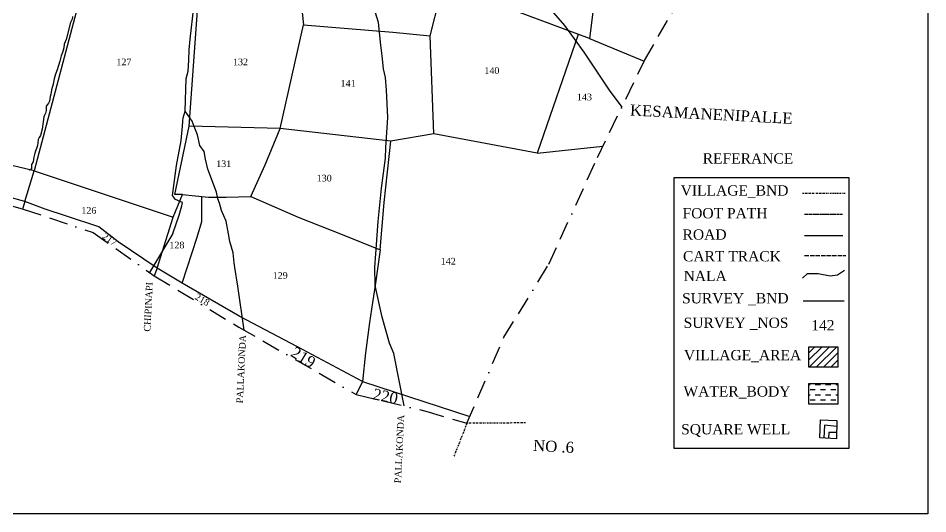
# Model space of a CAD drawing. Header units: inches. Extents: x 82 to 641, y 90 to 608.
# Drawn here: x 394.9 to 641.2, y 89.6 to 224 of the extents above; entities that cross this region are included whole.
import ezdxf

# ---------------------------------------------------------------- set-up
doc = ezdxf.new("R2010")
doc.units = ezdxf.units.IN
doc.header["$MEASUREMENT"] = 0
for name, pattern in [('ACAD_ISO02W100', [15, 12, -3]), ('ACAD_ISO07W100', [3, 0, -3]), ('BORDER', [1.75, 0.5, -0.25, 0.5, -0.25, 0, -0.25])]:
    doc.linetypes.add(name, pattern=pattern)
for name, color, linetype in [('CARTTRACK', 30, 'ACAD_ISO02W100'), ('NALA', 4, 'Continuous'), ('SQUAREWELL', 5, 'Continuous'), ('SURVEY_BND', 7, 'Continuous'), ('SURVEY_NO', 7, 'Continuous'), ('TEXT', 7, 'Continuous'), ('VILLAGE_AREA', 1, 'Continuous'), ('WATER_BODY', 4, 'Continuous')]:
    doc.layers.add(name, color=color, linetype=linetype)
for name, color, linetype, lineweight in [('FOOTPATH', 150, 'ACAD_ISO07W100', 30), ('ROAD', 1, 'Continuous', 25), ('VILL_BOUNDARY', 6, 'BORDER', 30)]:
    doc.layers.add(name, color=color, linetype=linetype, lineweight=lineweight)
doc.styles.get("Standard").update_dxf_attribs({"font": 'TIMES.TTF', "height": 0.12})

msp = doc.modelspace()

# ---------------------------------------------------------------- hatches: boundary and pattern name
at = {"layer": 'VILLAGE_AREA'}
h = msp.add_hatch(dxfattribs=at)
h.set_pattern_fill('ANSI31', color=256, scale=11.132592, angle=180, style=0)
h.set_pattern_definition([(225, (-147.6676, -402.952), (0.9839914, -0.9839914), [])])
h.paths.add_polyline_path([(609.03, 134.96), (609.03, 129.43), (616.84, 129.43), (616.84, 134.96)])
at = {"layer": 'WATER_BODY'}
h = msp.add_hatch(dxfattribs=at)
h.set_pattern_fill('DASH', color=256, scale=11.132592, angle=180, style=0)
h.set_pattern_definition([(180, (-147.6676, -401.398), (-1.391574, -1.391574), [1.391574, -1.391574])])
h.paths.add_polyline_path([(609.03, 124.94), (609.03, 119.4), (616.84, 119.4), (616.84, 124.94)])

# ---------------------------------------------------------------- linework, layer by layer
at = {"linetype": 'ByBlock', "lineweight": 30}
msp.add_lwpolyline([(82.1, 608.35), (641.22, 608.35), (641.22, 89.65), (82.1, 89.65)], close=True, dxfattribs=at)
msp.add_lwpolyline([(572.57, 180.83), (619.82, 180.83), (619.82, 107.33), (572.57, 107.33)], close=True)
at = {"layer": 'CARTTRACK', "linetype": 'ByBlock'}
for points in [[(466.87, 308.42), (471.14, 305.17), (474.8, 302.29), (484.09, 295.64), (490.25, 291.54), (493.38, 287.07), (499.89, 278.57), (506.49, 270.25), (512.95, 261.09), (521.63, 248.32), (528.86, 237.95), (532.11, 235.11), (536.83, 229.07), (542.85, 222.01), (548.1, 214.81), (554.94, 204.5), (558.36, 199.86)], [(499.41, 118.88), (496.64, 133.14), (495.42, 135.93), (493.51, 142.94), (491.61, 151.53), (491.45, 156.55), (491.77, 160.12), (492.41, 168.88), (493.29, 177.89), (494.36, 186.04), (494.5, 188.98), (494.99, 197.09), (494.64, 204.5), (494.36, 207.94), (493.79, 210.31), (493.51, 213.79), (493.08, 216.73), (492.48, 222.88), (489.72, 231.96)]]:
    msp.add_lwpolyline(points, dxfattribs=at)
at = {"layer": 'CARTTRACK', "ltscale": 0.1}
msp.add_lwpolyline([(607.82, 159.65), (619.06, 159.65)], dxfattribs=at)
at = {"layer": 'FOOTPATH', "linetype": 'ByBlock'}
for points in [[(436.76, 165.62), (438.49, 170.59), (438.89, 171.85), (439.19, 173.16), (439.4, 174.06), (437.47, 174.9), (436.7, 175.93), (437.73, 184.1), (439.04, 190.83), (439.4, 194.71), (439.52, 196.14), (439.58, 196.98), (440.09, 198.85), (440.42, 207.7), (440.9, 209.61), (441.08, 212.59), (441.19, 215.4), (441.49, 218.32), (442.45, 226.98)], [(456.09, 139.43), (454.42, 151.33), (453.53, 156.44), (453.35, 157.66), (453.08, 160.38), (452.25, 163.51), (451.86, 165.58), (451.22, 168.95), (449.94, 171.84), (449.39, 173.88), (448.93, 175.06), (448.57, 176.89), (446.22, 183.09), (445.61, 185.83), (445.31, 187.84), (444.12, 189.54), (443.48, 192.42), (442.54, 194.67), (442.05, 196.1), (440.09, 198.85)], [(436.76, 165.62), (430.5, 155.07)]]:
    msp.add_lwpolyline(points, dxfattribs=at)
at = {"layer": 'FOOTPATH', "ltscale": 0.01}
msp.add_lwpolyline([(607.85, 170.9), (618.18, 170.9)], dxfattribs=at)
at = {"layer": 'NALA', "linetype": 'ByBlock'}
for points in [[(409.57, 224.47), (409.55, 223.76), (409.11, 222.87), (407.86, 218.26), (407.32, 216.93), (407.24, 215.95), (406.88, 214.74), (406.51, 213.85), (406.16, 212.37), (405.82, 211.2), (405.5, 209.99), (405.05, 208.81), (404.86, 208.21), (404.68, 207.54)], [(404.68, 207.54), (404.4, 206.16), (403.95, 204.56), (403.8, 203.92), (403.7, 203.45), (403.57, 202.75), (403.34, 201.54), (403.08, 200.99), (402.83, 200.6), (402.48, 200.14), (402.47, 198.99), (402.29, 198.3), (402.06, 197.69), (401.81, 197.27), (401.41, 193.89), (400.91, 192.18), (400.63, 191.63), (400.29, 191.09), (400.24, 190.26), (400.16, 189.5), (399.45, 187.39), (399.16, 186.37), (398.99, 185.09), (398.5, 184.33), (398.5, 183.16), (398, 182.73)]]:
    msp.add_lwpolyline(points, dxfattribs=at)
at = {"layer": 'NALA'}
msp.add_lwpolyline([(607.25, 153.55), (608.63, 154.78), (611.56, 154.78), (611.56, 154.78), (614.79, 154.17), (614.79, 154.17), (616.79, 154.47), (618.64, 155.7)], dxfattribs=at)
at = {"layer": 'ROAD', "ltscale": 0.01}
msp.add_lwpolyline([(607.85, 165.13), (618.18, 165.13)], dxfattribs=at)
at = {"layer": 'SQUAREWELL'}
for points in [[(612.06, 115.17), (616.63, 114.96), (616.53, 110.01), (611.94, 110.24), (612.16, 115.16)], [(616.59, 113.28), (613.26, 113.69), (613.09, 110.18)], [(616.57, 111.72), (614.42, 111.74), (614.34, 110.12)]]:
    msp.add_lwpolyline(points, dxfattribs=at)
at = {"layer": 'SURVEY_BND', "linetype": 'ByBlock'}
for points in [[(453.28, 275.43), (444.76, 243.73), (456.36, 240.26), (463.3, 237.98), (470.7, 235.67), (472.15, 222.23), (496.39, 220.19), (506.43, 219.21), (509.11, 229.6), (510.95, 249.65)], [(551.19, 275.12), (564.59, 268.98), (575.38, 262.99), (565.42, 243.29), (553.09, 246.42), (549.59, 218.48), (529.94, 225.8)], [(465.87, 194.09), (441.19, 194.7), (444.76, 243.73), (418.29, 252.7), (415.16, 242.8), (399.25, 182.63), (436.83, 170.05), (439.39, 176.22), (437.33, 176.19), (441.19, 194.7)], [(507.42, 192.64), (495.8, 190.7), (465.87, 194.09), (472.15, 222.23)], [(546.53, 219.62), (535.41, 187.44), (553.25, 189.34)], [(535.41, 187.44), (507.42, 192.64), (506.43, 219.21)], [(549.59, 218.48), (564.45, 212.37)], [(396.66, 174.32), (392.12, 175.57), (389.72, 176.24), (384.49, 177.73), (382.87, 178.21), (379.87, 179.06), (377.47, 179.62), (376.23, 179.92), (354.76, 185.85), (358.06, 195.09), (372.68, 190.4), (391.3, 184.62), (398.9, 182.77), (399.25, 182.63)], [(439.39, 176.22), (446.46, 175.51), (451.2, 175.51), (457.94, 175.71), (461.82, 184.29), (465.87, 194.09)], [(457.94, 175.71), (470.73, 170.04), (482.59, 165.35), (492.95, 161.24), (493.97, 174.01), (495.85, 190.69)], [(432.53, 156.25), (422, 163.36), (416.7, 167.44), (408.03, 170.35), (402.22, 172.28), (396.66, 174.32), (399.25, 182.63)], [(488.14, 125.49), (470.51, 134.88), (454.9, 143.15), (439.35, 152.14), (443.37, 164.62), (444.59, 168.9), (444.59, 175.7)], [(396.66, 174.32), (396.14, 172.49), (396.1, 172.33)], [(432.53, 156.25), (436.83, 170.05)], [(492.95, 161.24), (491.61, 151.53), (490.88, 146.92), (490.01, 141.56), (488.95, 133.3), (488.14, 125.49), (486.43, 121.98)], [(439.35, 152.14), (432.53, 156.25), (431.72, 154.2)], [(488.14, 125.49), (517.17, 115.99)]]:
    msp.add_lwpolyline(points, dxfattribs=at)
at = {"layer": 'SURVEY_BND'}
msp.add_lwpolyline([(607.51, 147.36), (618.6, 147.36)], dxfattribs=at)
at = {"layer": 'VILL_BOUNDARY', "ltscale": 10}
msp.add_lwpolyline([(342.59, 187.23), (396.29, 172.28), (415.23, 165.89), (431.72, 154.2), (454.62, 140.28), (486.43, 121.98), (505.28, 117.48), (516.4, 114.19), (526.42, 137.5), (538.6, 157.31), (551.75, 186.26), (564.54, 212.56), (575.8, 232.35), (588.65, 254.75), (593.36, 272.24), (581.71, 307.4), (574.63, 329.66), (567.5, 345.3), (555.81, 369.98), (544.85, 389.89), (521.99, 419.07), (517.57, 426.79)], dxfattribs=at)
at = {"layer": 'VILL_BOUNDARY'}
for points in [[(607.27, 176.61), (619.11, 176.61)], [(532.3, 114.3), (516.4, 114.19), (512.91, 105.26)]]:
    msp.add_lwpolyline(points, dxfattribs=at)
at = {"layer": 'VILLAGE_AREA'}
msp.add_lwpolyline([(609.03, 134.96), (616.84, 134.96), (616.84, 129.43), (609.03, 129.43)], close=True, dxfattribs=at)
at = {"layer": 'WATER_BODY'}
msp.add_lwpolyline([(609.03, 124.94), (616.84, 124.94), (616.84, 119.4), (609.03, 119.4)], close=True, dxfattribs=at)

# ---------------------------------------------------------------- texts
msp.add_text('REFERANCE', height=2.783).set_placement((580.27, 184.6))
at = {"layer": 'CARTTRACK'}
msp.add_text('CART TRACK', height=2.783, dxfattribs=at).set_placement((574.93, 158.09))
at = {"layer": 'FOOTPATH'}
msp.add_text('FOOT PATH', height=2.783, dxfattribs=at).set_placement((574.81, 169.76))
at = {"layer": 'NALA'}
msp.add_text('NALA', height=2.783, dxfattribs=at).set_placement((575.1, 152.73))
at = {"layer": 'ROAD'}
msp.add_text('ROAD', height=2.783, dxfattribs=at).set_placement((574.81, 163.98))
at = {"layer": 'SQUAREWELL'}
msp.add_text('SQUARE WELL', height=2.7831, dxfattribs=at).set_placement((574.42, 111.19))
at = {"layer": 'SURVEY_NO', "linetype": 'ByBlock'}
for s, p in [('127', (421.49, 211.26)), ('132', (453.06, 211.26)), ('140', (521.14, 208.92)), ('141', (482.21, 205.45)), ('143', (546.2, 201.74)), ('131', (448.52, 183.65)), ('130', (475.73, 179.76)), ('126', (412.01, 171)), ('128', (435.85, 161.61)), ('142', (509.33, 157.24)), ('129', (463.81, 153.36))]:
    msp.add_text(s, height=1.8, dxfattribs=at).set_placement(p)
for s, height, rotation, p in [('217', 1.8, 324.6668, (417.49, 164.51)), ('218', 1.8, 329.7261, (442.54, 147.96)), ('219', 3, 328.7982, (468.43, 132.56)), ('220', 3, 348.4311, (490.73, 120.73))]:
    msp.add_text(s, height=height, rotation=rotation, dxfattribs=at).set_placement(p)
at = {"layer": 'SURVEY_NO'}
msp.add_text('142', height=2.783, dxfattribs=at).set_placement((609.66, 139.38))
at = {"layer": 'TEXT', "linetype": 'ByBlock'}
for s, height, rotation, p in [('KESAMANENIPALLE', 3, 357.005, (560.52, 197.65)), ('CHIPINAPI', 1.8, 87.234, (430.69, 139)), ('PALLAKONDA', 1.8, 87.234, (455.73, 119.56)), ('PALLAKONDA', 1.8, 87.234, (498.55, 97.89)), ('NO .6', 3, 357.005, (534.28, 106.71))]:
    msp.add_text(s, height=height, rotation=rotation, dxfattribs=at).set_placement(p)
at = {"layer": 'TEXT'}
for s, p in [('SURVEY _BND', (574.68, 146.7)), ('SURVEY _NOS', (575.11, 140.05))]:
    msp.add_text(s, height=2.7831, dxfattribs=at).set_placement(p)
at = {"layer": 'VILL_BOUNDARY'}
msp.add_text('VILLAGE_BND', height=2.7831, dxfattribs=at).set_placement((574.3, 175.92))
at = {"layer": 'VILLAGE_AREA'}
msp.add_text('VILLAGE_AREA', height=2.7831, dxfattribs=at).set_placement((575.18, 131.29))
at = {"layer": 'WATER_BODY'}
msp.add_text('WATER_BODY', height=2.783, dxfattribs=at).set_placement((575.07, 121.44))

doc.saveas('drawing.dxf')
